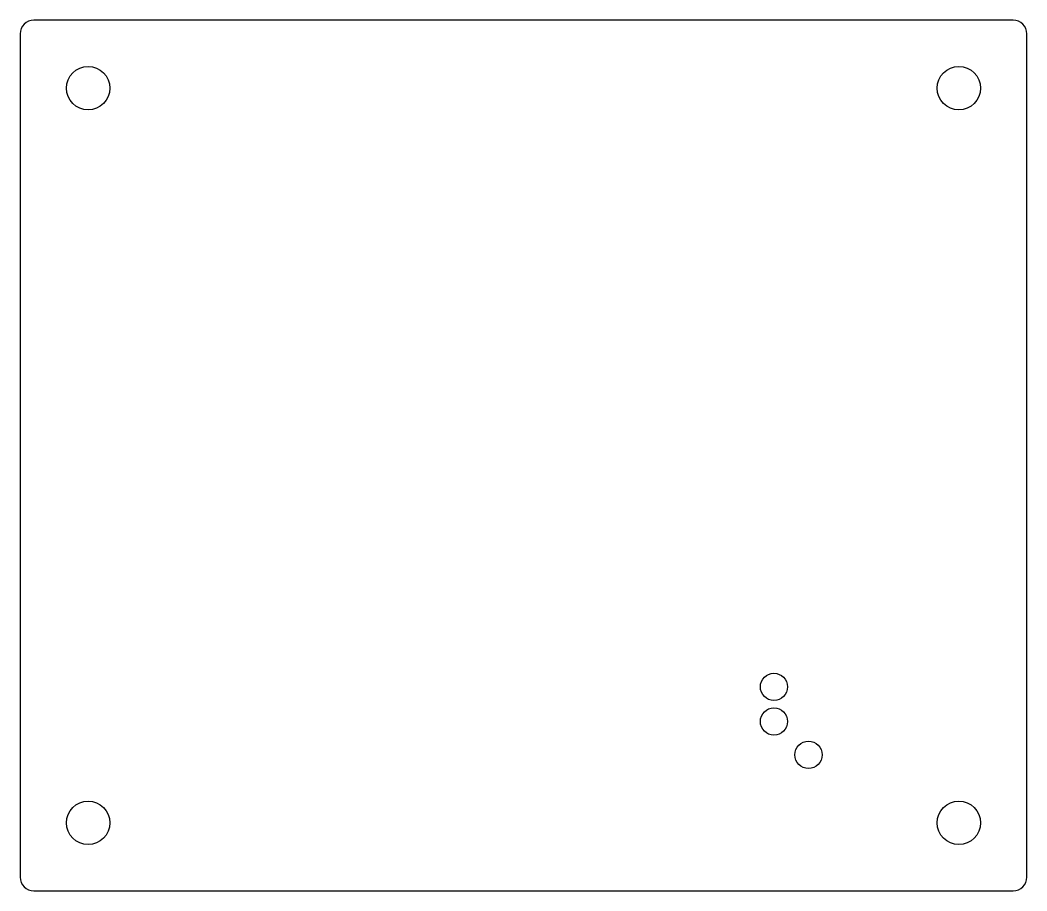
# Model space of a CAD drawing. Header units: millimetres. Extents: x -37 to 37, y -22 to 42.
import ezdxf

# ---------------------------------------------------------------- set-up
doc = ezdxf.new("R2010")
doc.units = ezdxf.units.MM
doc.layers.get('0').update_dxf_attribs({"linetype": 'CONTINUOUS'})

msp = doc.modelspace()

# ---------------------------------------------------------------- linework, layer by layer
msp.add_lwpolyline([(37, 41, 0.414214), (36, 42), (-36, 42, 0.414214), (-37, 41), (-37, -21, 0.414214), (-36, -22), (36, -22, 0.414214), (37, -21)], format="xyb", close=True)
for centre, radius in [((-32, 37), 1.6), ((32, 37), 1.6), ((18.41, -7.01), 1), ((18.41, -9.55), 1), ((20.95, -12), 1), ((-32, -17), 1.6), ((32, -17), 1.6)]:
    msp.add_circle(centre, radius)

doc.saveas('drawing.dxf')
